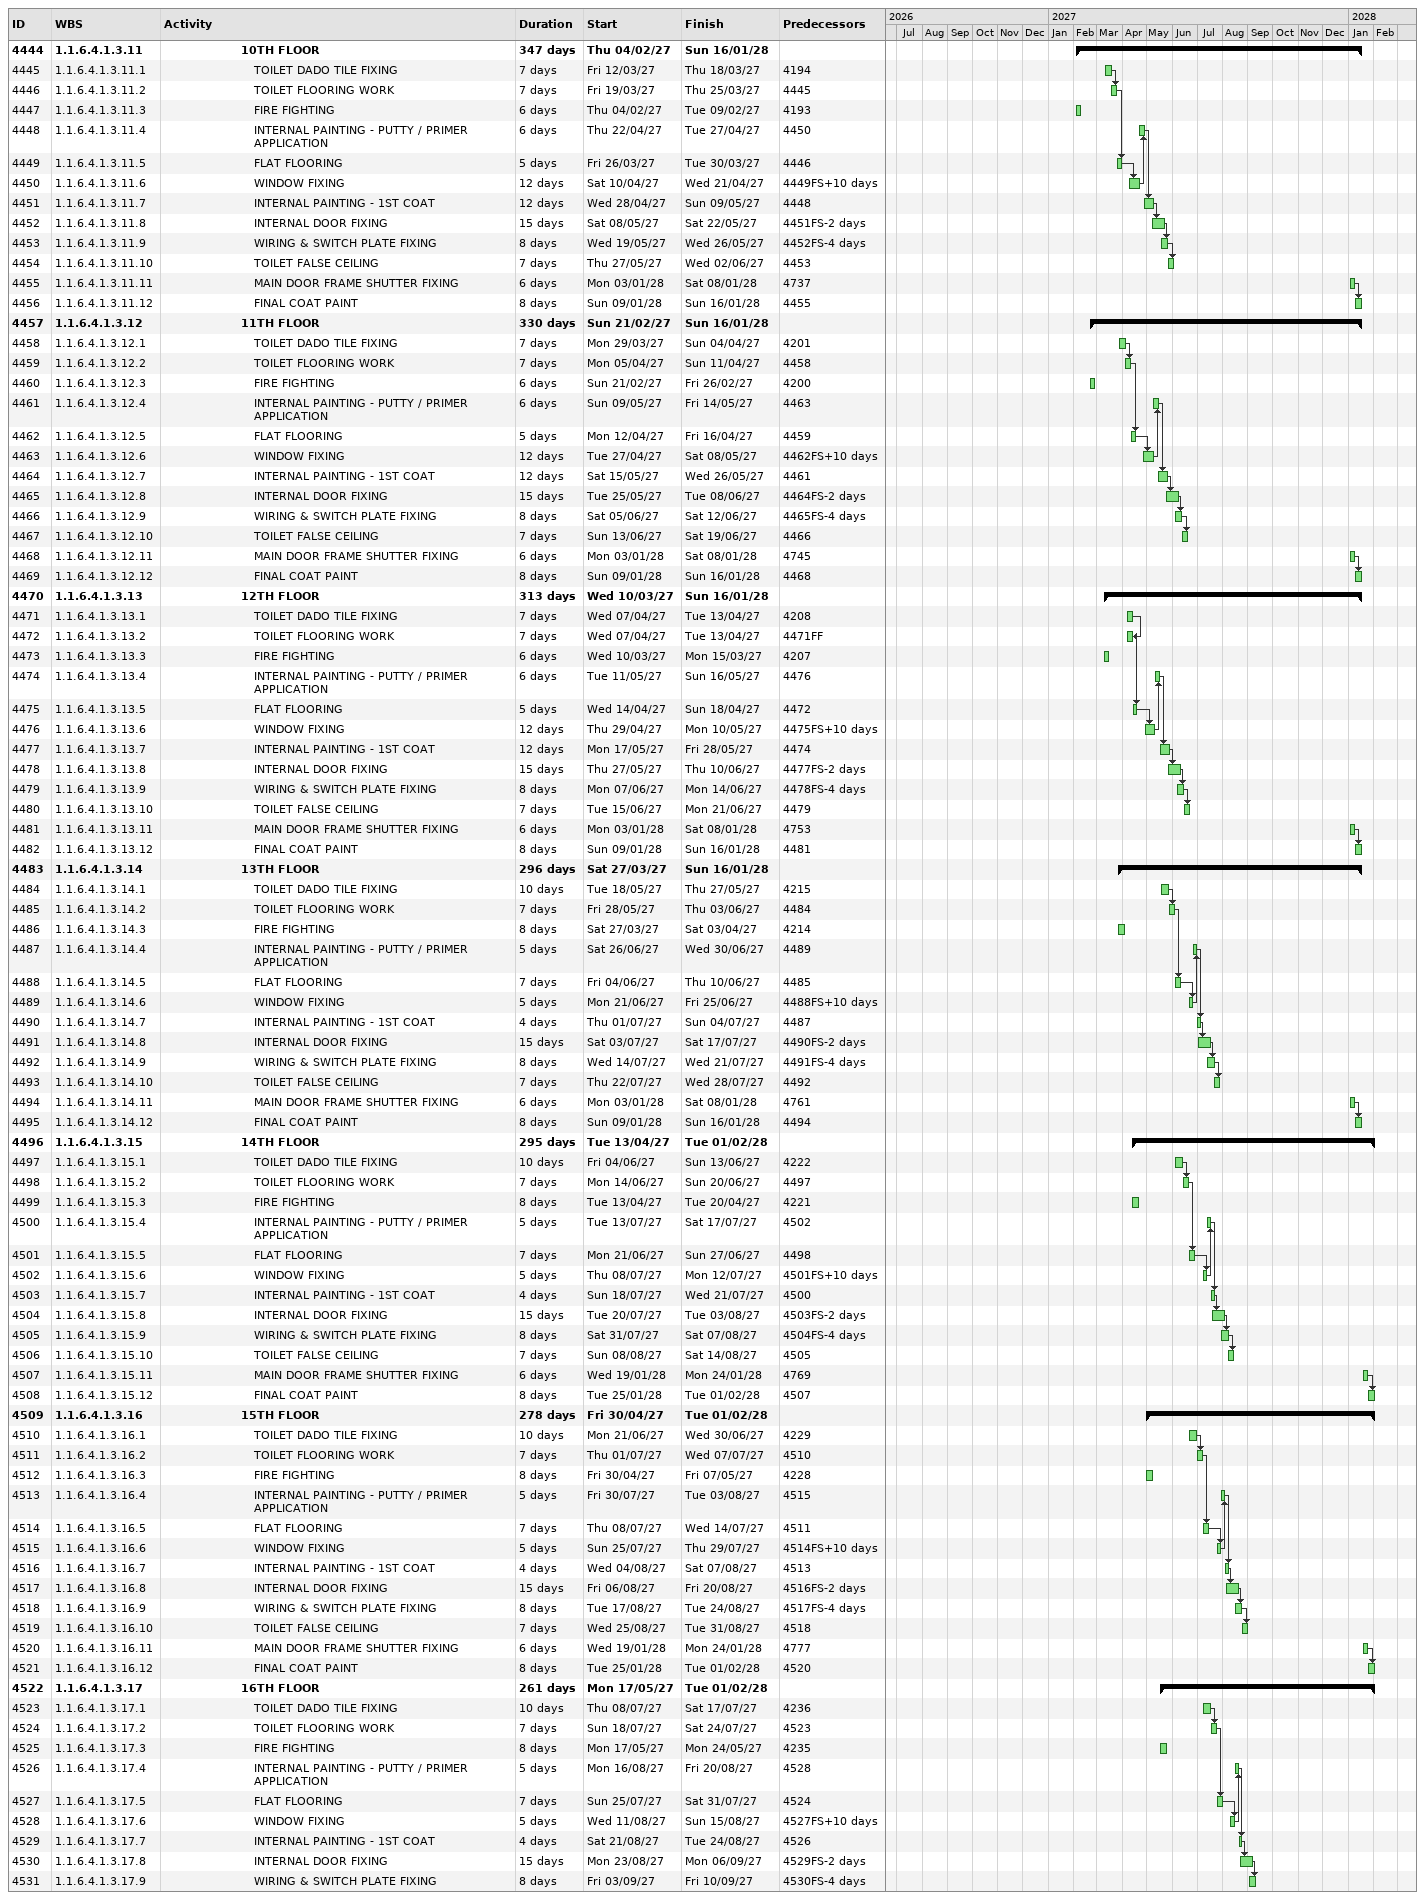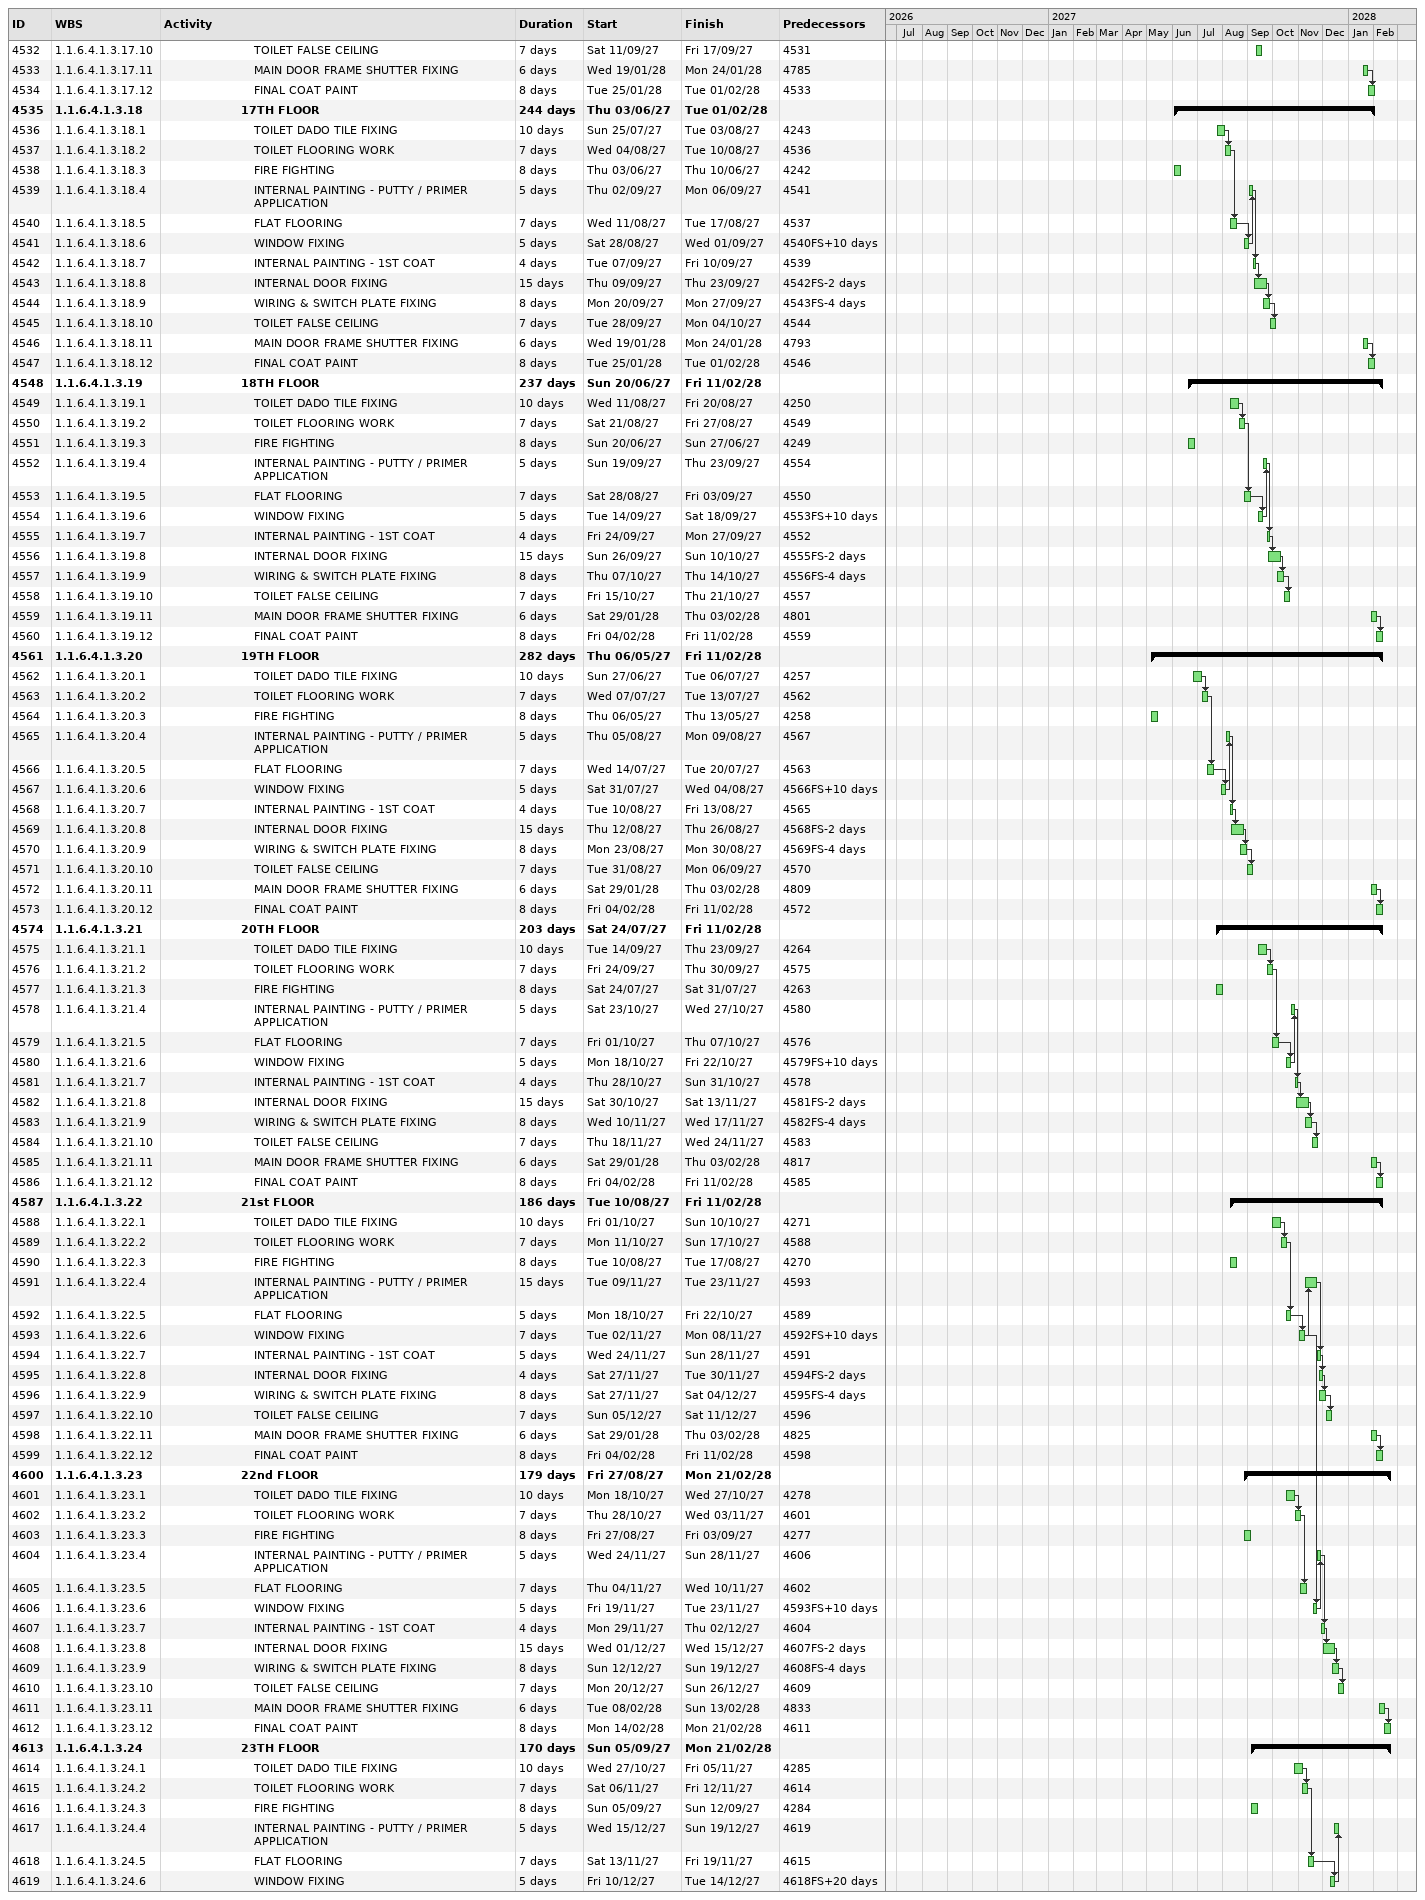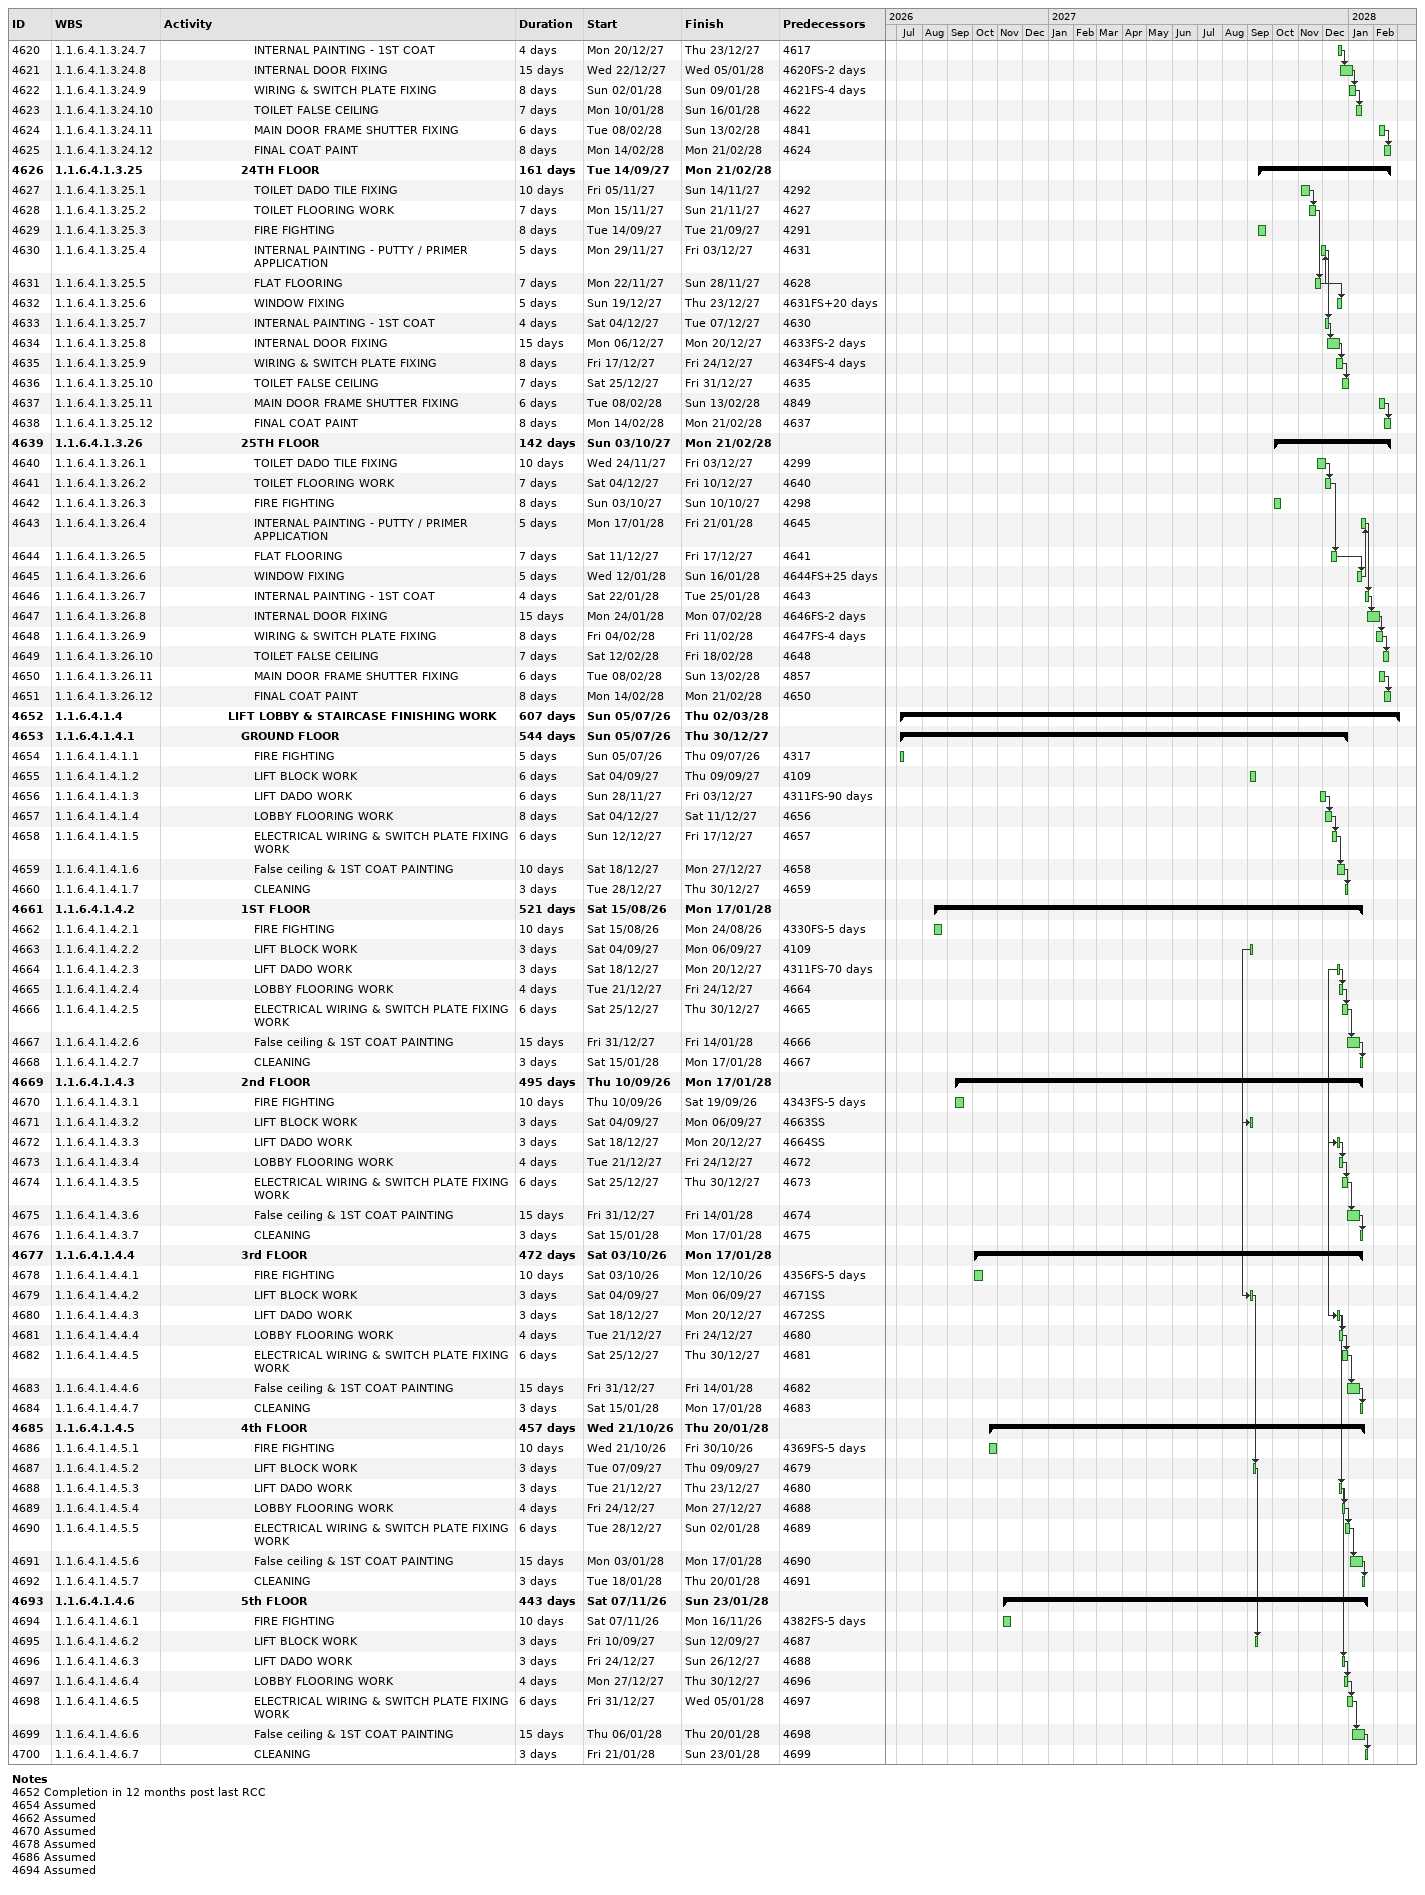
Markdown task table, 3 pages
| ID | WBS | Task | Duration | Start | Finish | Predecessors |
|---|---|---|---|---|---|---|
| 4444 | 1.1.6.4.1.3.11 | **10TH FLOOR** | 347d | 2027-02-04 | 2028-01-16 |  |
| 4445 | 1.1.6.4.1.3.11.1 | TOILET DADO TILE FIXING | 7d | 2027-03-12 | 2027-03-18 | 4194 |
| 4446 | 1.1.6.4.1.3.11.2 | TOILET FLOORING WORK | 7d | 2027-03-19 | 2027-03-25 | 4445 |
| 4447 | 1.1.6.4.1.3.11.3 | FIRE FIGHTING | 6d | 2027-02-04 | 2027-02-09 | 4193 |
| 4448 | 1.1.6.4.1.3.11.4 | INTERNAL PAINTING - PUTTY / PRIMER APPLICATION | 6d | 2027-04-22 | 2027-04-27 | 4450 |
| 4449 | 1.1.6.4.1.3.11.5 | FLAT FLOORING | 5d | 2027-03-26 | 2027-03-30 | 4446 |
| 4450 | 1.1.6.4.1.3.11.6 | WINDOW FIXING | 12d | 2027-04-10 | 2027-04-21 | 4449FS+10d |
| 4451 | 1.1.6.4.1.3.11.7 | INTERNAL PAINTING - 1ST COAT | 12d | 2027-04-28 | 2027-05-09 | 4448 |
| 4452 | 1.1.6.4.1.3.11.8 | INTERNAL DOOR FIXING | 15d | 2027-05-08 | 2027-05-22 | 4451FS-2d |
| 4453 | 1.1.6.4.1.3.11.9 | WIRING & SWITCH PLATE FIXING | 8d | 2027-05-19 | 2027-05-26 | 4452FS-4d |
| 4454 | 1.1.6.4.1.3.11.10 | TOILET FALSE CEILING | 7d | 2027-05-27 | 2027-06-02 | 4453 |
| 4455 | 1.1.6.4.1.3.11.11 | MAIN DOOR FRAME SHUTTER FIXING | 6d | 2028-01-03 | 2028-01-08 | 4737 |
| 4456 | 1.1.6.4.1.3.11.12 | FINAL COAT PAINT | 8d | 2028-01-09 | 2028-01-16 | 4455 |
| 4457 | 1.1.6.4.1.3.12 | **11TH FLOOR** | 330d | 2027-02-21 | 2028-01-16 |  |
| 4458 | 1.1.6.4.1.3.12.1 | TOILET DADO TILE FIXING | 7d | 2027-03-29 | 2027-04-04 | 4201 |
| 4459 | 1.1.6.4.1.3.12.2 | TOILET FLOORING WORK | 7d | 2027-04-05 | 2027-04-11 | 4458 |
| 4460 | 1.1.6.4.1.3.12.3 | FIRE FIGHTING | 6d | 2027-02-21 | 2027-02-26 | 4200 |
| 4461 | 1.1.6.4.1.3.12.4 | INTERNAL PAINTING - PUTTY / PRIMER APPLICATION | 6d | 2027-05-09 | 2027-05-14 | 4463 |
| 4462 | 1.1.6.4.1.3.12.5 | FLAT FLOORING | 5d | 2027-04-12 | 2027-04-16 | 4459 |
| 4463 | 1.1.6.4.1.3.12.6 | WINDOW FIXING | 12d | 2027-04-27 | 2027-05-08 | 4462FS+10d |
| 4464 | 1.1.6.4.1.3.12.7 | INTERNAL PAINTING - 1ST COAT | 12d | 2027-05-15 | 2027-05-26 | 4461 |
| 4465 | 1.1.6.4.1.3.12.8 | INTERNAL DOOR FIXING | 15d | 2027-05-25 | 2027-06-08 | 4464FS-2d |
| 4466 | 1.1.6.4.1.3.12.9 | WIRING & SWITCH PLATE FIXING | 8d | 2027-06-05 | 2027-06-12 | 4465FS-4d |
| 4467 | 1.1.6.4.1.3.12.10 | TOILET FALSE CEILING | 7d | 2027-06-13 | 2027-06-19 | 4466 |
| 4468 | 1.1.6.4.1.3.12.11 | MAIN DOOR FRAME SHUTTER FIXING | 6d | 2028-01-03 | 2028-01-08 | 4745 |
| 4469 | 1.1.6.4.1.3.12.12 | FINAL COAT PAINT | 8d | 2028-01-09 | 2028-01-16 | 4468 |
| 4470 | 1.1.6.4.1.3.13 | **12TH FLOOR** | 313d | 2027-03-10 | 2028-01-16 |  |
| 4471 | 1.1.6.4.1.3.13.1 | TOILET DADO TILE FIXING | 7d | 2027-04-07 | 2027-04-13 | 4208 |
| 4472 | 1.1.6.4.1.3.13.2 | TOILET FLOORING WORK | 7d | 2027-04-07 | 2027-04-13 | 4471FF |
| 4473 | 1.1.6.4.1.3.13.3 | FIRE FIGHTING | 6d | 2027-03-10 | 2027-03-15 | 4207 |
| 4474 | 1.1.6.4.1.3.13.4 | INTERNAL PAINTING - PUTTY / PRIMER APPLICATION | 6d | 2027-05-11 | 2027-05-16 | 4476 |
| 4475 | 1.1.6.4.1.3.13.5 | FLAT FLOORING | 5d | 2027-04-14 | 2027-04-18 | 4472 |
| 4476 | 1.1.6.4.1.3.13.6 | WINDOW FIXING | 12d | 2027-04-29 | 2027-05-10 | 4475FS+10d |
| 4477 | 1.1.6.4.1.3.13.7 | INTERNAL PAINTING - 1ST COAT | 12d | 2027-05-17 | 2027-05-28 | 4474 |
| 4478 | 1.1.6.4.1.3.13.8 | INTERNAL DOOR FIXING | 15d | 2027-05-27 | 2027-06-10 | 4477FS-2d |
| 4479 | 1.1.6.4.1.3.13.9 | WIRING & SWITCH PLATE FIXING | 8d | 2027-06-07 | 2027-06-14 | 4478FS-4d |
| 4480 | 1.1.6.4.1.3.13.10 | TOILET FALSE CEILING | 7d | 2027-06-15 | 2027-06-21 | 4479 |
| 4481 | 1.1.6.4.1.3.13.11 | MAIN DOOR FRAME SHUTTER FIXING | 6d | 2028-01-03 | 2028-01-08 | 4753 |
| 4482 | 1.1.6.4.1.3.13.12 | FINAL COAT PAINT | 8d | 2028-01-09 | 2028-01-16 | 4481 |
| 4483 | 1.1.6.4.1.3.14 | **13TH FLOOR** | 296d | 2027-03-27 | 2028-01-16 |  |
| 4484 | 1.1.6.4.1.3.14.1 | TOILET DADO TILE FIXING | 10d | 2027-05-18 | 2027-05-27 | 4215 |
| 4485 | 1.1.6.4.1.3.14.2 | TOILET FLOORING WORK | 7d | 2027-05-28 | 2027-06-03 | 4484 |
| 4486 | 1.1.6.4.1.3.14.3 | FIRE FIGHTING | 8d | 2027-03-27 | 2027-04-03 | 4214 |
| 4487 | 1.1.6.4.1.3.14.4 | INTERNAL PAINTING - PUTTY / PRIMER APPLICATION | 5d | 2027-06-26 | 2027-06-30 | 4489 |
| 4488 | 1.1.6.4.1.3.14.5 | FLAT FLOORING | 7d | 2027-06-04 | 2027-06-10 | 4485 |
| 4489 | 1.1.6.4.1.3.14.6 | WINDOW FIXING | 5d | 2027-06-21 | 2027-06-25 | 4488FS+10d |
| 4490 | 1.1.6.4.1.3.14.7 | INTERNAL PAINTING - 1ST COAT | 4d | 2027-07-01 | 2027-07-04 | 4487 |
| 4491 | 1.1.6.4.1.3.14.8 | INTERNAL DOOR FIXING | 15d | 2027-07-03 | 2027-07-17 | 4490FS-2d |
| 4492 | 1.1.6.4.1.3.14.9 | WIRING & SWITCH PLATE FIXING | 8d | 2027-07-14 | 2027-07-21 | 4491FS-4d |
| 4493 | 1.1.6.4.1.3.14.10 | TOILET FALSE CEILING | 7d | 2027-07-22 | 2027-07-28 | 4492 |
| 4494 | 1.1.6.4.1.3.14.11 | MAIN DOOR FRAME SHUTTER FIXING | 6d | 2028-01-03 | 2028-01-08 | 4761 |
| 4495 | 1.1.6.4.1.3.14.12 | FINAL COAT PAINT | 8d | 2028-01-09 | 2028-01-16 | 4494 |
| 4496 | 1.1.6.4.1.3.15 | **14TH FLOOR** | 295d | 2027-04-13 | 2028-02-01 |  |
| 4497 | 1.1.6.4.1.3.15.1 | TOILET DADO TILE FIXING | 10d | 2027-06-04 | 2027-06-13 | 4222 |
| 4498 | 1.1.6.4.1.3.15.2 | TOILET FLOORING WORK | 7d | 2027-06-14 | 2027-06-20 | 4497 |
| 4499 | 1.1.6.4.1.3.15.3 | FIRE FIGHTING | 8d | 2027-04-13 | 2027-04-20 | 4221 |
| 4500 | 1.1.6.4.1.3.15.4 | INTERNAL PAINTING - PUTTY / PRIMER APPLICATION | 5d | 2027-07-13 | 2027-07-17 | 4502 |
| 4501 | 1.1.6.4.1.3.15.5 | FLAT FLOORING | 7d | 2027-06-21 | 2027-06-27 | 4498 |
| 4502 | 1.1.6.4.1.3.15.6 | WINDOW FIXING | 5d | 2027-07-08 | 2027-07-12 | 4501FS+10d |
| 4503 | 1.1.6.4.1.3.15.7 | INTERNAL PAINTING - 1ST COAT | 4d | 2027-07-18 | 2027-07-21 | 4500 |
| 4504 | 1.1.6.4.1.3.15.8 | INTERNAL DOOR FIXING | 15d | 2027-07-20 | 2027-08-03 | 4503FS-2d |
| 4505 | 1.1.6.4.1.3.15.9 | WIRING & SWITCH PLATE FIXING | 8d | 2027-07-31 | 2027-08-07 | 4504FS-4d |
| 4506 | 1.1.6.4.1.3.15.10 | TOILET FALSE CEILING | 7d | 2027-08-08 | 2027-08-14 | 4505 |
| 4507 | 1.1.6.4.1.3.15.11 | MAIN DOOR FRAME SHUTTER FIXING | 6d | 2028-01-19 | 2028-01-24 | 4769 |
| 4508 | 1.1.6.4.1.3.15.12 | FINAL COAT PAINT | 8d | 2028-01-25 | 2028-02-01 | 4507 |
| 4509 | 1.1.6.4.1.3.16 | **15TH FLOOR** | 278d | 2027-04-30 | 2028-02-01 |  |
| 4510 | 1.1.6.4.1.3.16.1 | TOILET DADO TILE FIXING | 10d | 2027-06-21 | 2027-06-30 | 4229 |
| 4511 | 1.1.6.4.1.3.16.2 | TOILET FLOORING WORK | 7d | 2027-07-01 | 2027-07-07 | 4510 |
| 4512 | 1.1.6.4.1.3.16.3 | FIRE FIGHTING | 8d | 2027-04-30 | 2027-05-07 | 4228 |
| 4513 | 1.1.6.4.1.3.16.4 | INTERNAL PAINTING - PUTTY / PRIMER APPLICATION | 5d | 2027-07-30 | 2027-08-03 | 4515 |
| 4514 | 1.1.6.4.1.3.16.5 | FLAT FLOORING | 7d | 2027-07-08 | 2027-07-14 | 4511 |
| 4515 | 1.1.6.4.1.3.16.6 | WINDOW FIXING | 5d | 2027-07-25 | 2027-07-29 | 4514FS+10d |
| 4516 | 1.1.6.4.1.3.16.7 | INTERNAL PAINTING - 1ST COAT | 4d | 2027-08-04 | 2027-08-07 | 4513 |
| 4517 | 1.1.6.4.1.3.16.8 | INTERNAL DOOR FIXING | 15d | 2027-08-06 | 2027-08-20 | 4516FS-2d |
| 4518 | 1.1.6.4.1.3.16.9 | WIRING & SWITCH PLATE FIXING | 8d | 2027-08-17 | 2027-08-24 | 4517FS-4d |
| 4519 | 1.1.6.4.1.3.16.10 | TOILET FALSE CEILING | 7d | 2027-08-25 | 2027-08-31 | 4518 |
| 4520 | 1.1.6.4.1.3.16.11 | MAIN DOOR FRAME SHUTTER FIXING | 6d | 2028-01-19 | 2028-01-24 | 4777 |
| 4521 | 1.1.6.4.1.3.16.12 | FINAL COAT PAINT | 8d | 2028-01-25 | 2028-02-01 | 4520 |
| 4522 | 1.1.6.4.1.3.17 | **16TH FLOOR** | 261d | 2027-05-17 | 2028-02-01 |  |
| 4523 | 1.1.6.4.1.3.17.1 | TOILET DADO TILE FIXING | 10d | 2027-07-08 | 2027-07-17 | 4236 |
| 4524 | 1.1.6.4.1.3.17.2 | TOILET FLOORING WORK | 7d | 2027-07-18 | 2027-07-24 | 4523 |
| 4525 | 1.1.6.4.1.3.17.3 | FIRE FIGHTING | 8d | 2027-05-17 | 2027-05-24 | 4235 |
| 4526 | 1.1.6.4.1.3.17.4 | INTERNAL PAINTING - PUTTY / PRIMER APPLICATION | 5d | 2027-08-16 | 2027-08-20 | 4528 |
| 4527 | 1.1.6.4.1.3.17.5 | FLAT FLOORING | 7d | 2027-07-25 | 2027-07-31 | 4524 |
| 4528 | 1.1.6.4.1.3.17.6 | WINDOW FIXING | 5d | 2027-08-11 | 2027-08-15 | 4527FS+10d |
| 4529 | 1.1.6.4.1.3.17.7 | INTERNAL PAINTING - 1ST COAT | 4d | 2027-08-21 | 2027-08-24 | 4526 |
| 4530 | 1.1.6.4.1.3.17.8 | INTERNAL DOOR FIXING | 15d | 2027-08-23 | 2027-09-06 | 4529FS-2d |
| 4531 | 1.1.6.4.1.3.17.9 | WIRING & SWITCH PLATE FIXING | 8d | 2027-09-03 | 2027-09-10 | 4530FS-4d |
| 4532 | 1.1.6.4.1.3.17.10 | TOILET FALSE CEILING | 7d | 2027-09-11 | 2027-09-17 | 4531 |
| 4533 | 1.1.6.4.1.3.17.11 | MAIN DOOR FRAME SHUTTER FIXING | 6d | 2028-01-19 | 2028-01-24 | 4785 |
| 4534 | 1.1.6.4.1.3.17.12 | FINAL COAT PAINT | 8d | 2028-01-25 | 2028-02-01 | 4533 |
| 4535 | 1.1.6.4.1.3.18 | **17TH FLOOR** | 244d | 2027-06-03 | 2028-02-01 |  |
| 4536 | 1.1.6.4.1.3.18.1 | TOILET DADO TILE FIXING | 10d | 2027-07-25 | 2027-08-03 | 4243 |
| 4537 | 1.1.6.4.1.3.18.2 | TOILET FLOORING WORK | 7d | 2027-08-04 | 2027-08-10 | 4536 |
| 4538 | 1.1.6.4.1.3.18.3 | FIRE FIGHTING | 8d | 2027-06-03 | 2027-06-10 | 4242 |
| 4539 | 1.1.6.4.1.3.18.4 | INTERNAL PAINTING - PUTTY / PRIMER APPLICATION | 5d | 2027-09-02 | 2027-09-06 | 4541 |
| 4540 | 1.1.6.4.1.3.18.5 | FLAT FLOORING | 7d | 2027-08-11 | 2027-08-17 | 4537 |
| 4541 | 1.1.6.4.1.3.18.6 | WINDOW FIXING | 5d | 2027-08-28 | 2027-09-01 | 4540FS+10d |
| 4542 | 1.1.6.4.1.3.18.7 | INTERNAL PAINTING - 1ST COAT | 4d | 2027-09-07 | 2027-09-10 | 4539 |
| 4543 | 1.1.6.4.1.3.18.8 | INTERNAL DOOR FIXING | 15d | 2027-09-09 | 2027-09-23 | 4542FS-2d |
| 4544 | 1.1.6.4.1.3.18.9 | WIRING & SWITCH PLATE FIXING | 8d | 2027-09-20 | 2027-09-27 | 4543FS-4d |
| 4545 | 1.1.6.4.1.3.18.10 | TOILET FALSE CEILING | 7d | 2027-09-28 | 2027-10-04 | 4544 |
| 4546 | 1.1.6.4.1.3.18.11 | MAIN DOOR FRAME SHUTTER FIXING | 6d | 2028-01-19 | 2028-01-24 | 4793 |
| 4547 | 1.1.6.4.1.3.18.12 | FINAL COAT PAINT | 8d | 2028-01-25 | 2028-02-01 | 4546 |
| 4548 | 1.1.6.4.1.3.19 | **18TH FLOOR** | 237d | 2027-06-20 | 2028-02-11 |  |
| 4549 | 1.1.6.4.1.3.19.1 | TOILET DADO TILE FIXING | 10d | 2027-08-11 | 2027-08-20 | 4250 |
| 4550 | 1.1.6.4.1.3.19.2 | TOILET FLOORING WORK | 7d | 2027-08-21 | 2027-08-27 | 4549 |
| 4551 | 1.1.6.4.1.3.19.3 | FIRE FIGHTING | 8d | 2027-06-20 | 2027-06-27 | 4249 |
| 4552 | 1.1.6.4.1.3.19.4 | INTERNAL PAINTING - PUTTY / PRIMER APPLICATION | 5d | 2027-09-19 | 2027-09-23 | 4554 |
| 4553 | 1.1.6.4.1.3.19.5 | FLAT FLOORING | 7d | 2027-08-28 | 2027-09-03 | 4550 |
| 4554 | 1.1.6.4.1.3.19.6 | WINDOW FIXING | 5d | 2027-09-14 | 2027-09-18 | 4553FS+10d |
| 4555 | 1.1.6.4.1.3.19.7 | INTERNAL PAINTING - 1ST COAT | 4d | 2027-09-24 | 2027-09-27 | 4552 |
| 4556 | 1.1.6.4.1.3.19.8 | INTERNAL DOOR FIXING | 15d | 2027-09-26 | 2027-10-10 | 4555FS-2d |
| 4557 | 1.1.6.4.1.3.19.9 | WIRING & SWITCH PLATE FIXING | 8d | 2027-10-07 | 2027-10-14 | 4556FS-4d |
| 4558 | 1.1.6.4.1.3.19.10 | TOILET FALSE CEILING | 7d | 2027-10-15 | 2027-10-21 | 4557 |
| 4559 | 1.1.6.4.1.3.19.11 | MAIN DOOR FRAME SHUTTER FIXING | 6d | 2028-01-29 | 2028-02-03 | 4801 |
| 4560 | 1.1.6.4.1.3.19.12 | FINAL COAT PAINT | 8d | 2028-02-04 | 2028-02-11 | 4559 |
| 4561 | 1.1.6.4.1.3.20 | **19TH FLOOR** | 282d | 2027-05-06 | 2028-02-11 |  |
| 4562 | 1.1.6.4.1.3.20.1 | TOILET DADO TILE FIXING | 10d | 2027-06-27 | 2027-07-06 | 4257 |
| 4563 | 1.1.6.4.1.3.20.2 | TOILET FLOORING WORK | 7d | 2027-07-07 | 2027-07-13 | 4562 |
| 4564 | 1.1.6.4.1.3.20.3 | FIRE FIGHTING | 8d | 2027-05-06 | 2027-05-13 | 4258 |
| 4565 | 1.1.6.4.1.3.20.4 | INTERNAL PAINTING - PUTTY / PRIMER APPLICATION | 5d | 2027-08-05 | 2027-08-09 | 4567 |
| 4566 | 1.1.6.4.1.3.20.5 | FLAT FLOORING | 7d | 2027-07-14 | 2027-07-20 | 4563 |
| 4567 | 1.1.6.4.1.3.20.6 | WINDOW FIXING | 5d | 2027-07-31 | 2027-08-04 | 4566FS+10d |
| 4568 | 1.1.6.4.1.3.20.7 | INTERNAL PAINTING - 1ST COAT | 4d | 2027-08-10 | 2027-08-13 | 4565 |
| 4569 | 1.1.6.4.1.3.20.8 | INTERNAL DOOR FIXING | 15d | 2027-08-12 | 2027-08-26 | 4568FS-2d |
| 4570 | 1.1.6.4.1.3.20.9 | WIRING & SWITCH PLATE FIXING | 8d | 2027-08-23 | 2027-08-30 | 4569FS-4d |
| 4571 | 1.1.6.4.1.3.20.10 | TOILET FALSE CEILING | 7d | 2027-08-31 | 2027-09-06 | 4570 |
| 4572 | 1.1.6.4.1.3.20.11 | MAIN DOOR FRAME SHUTTER FIXING | 6d | 2028-01-29 | 2028-02-03 | 4809 |
| 4573 | 1.1.6.4.1.3.20.12 | FINAL COAT PAINT | 8d | 2028-02-04 | 2028-02-11 | 4572 |
| 4574 | 1.1.6.4.1.3.21 | **20TH FLOOR** | 203d | 2027-07-24 | 2028-02-11 |  |
| 4575 | 1.1.6.4.1.3.21.1 | TOILET DADO TILE FIXING | 10d | 2027-09-14 | 2027-09-23 | 4264 |
| 4576 | 1.1.6.4.1.3.21.2 | TOILET FLOORING WORK | 7d | 2027-09-24 | 2027-09-30 | 4575 |
| 4577 | 1.1.6.4.1.3.21.3 | FIRE FIGHTING | 8d | 2027-07-24 | 2027-07-31 | 4263 |
| 4578 | 1.1.6.4.1.3.21.4 | INTERNAL PAINTING - PUTTY / PRIMER APPLICATION | 5d | 2027-10-23 | 2027-10-27 | 4580 |
| 4579 | 1.1.6.4.1.3.21.5 | FLAT FLOORING | 7d | 2027-10-01 | 2027-10-07 | 4576 |
| 4580 | 1.1.6.4.1.3.21.6 | WINDOW FIXING | 5d | 2027-10-18 | 2027-10-22 | 4579FS+10d |
| 4581 | 1.1.6.4.1.3.21.7 | INTERNAL PAINTING - 1ST COAT | 4d | 2027-10-28 | 2027-10-31 | 4578 |
| 4582 | 1.1.6.4.1.3.21.8 | INTERNAL DOOR FIXING | 15d | 2027-10-30 | 2027-11-13 | 4581FS-2d |
| 4583 | 1.1.6.4.1.3.21.9 | WIRING & SWITCH PLATE FIXING | 8d | 2027-11-10 | 2027-11-17 | 4582FS-4d |
| 4584 | 1.1.6.4.1.3.21.10 | TOILET FALSE CEILING | 7d | 2027-11-18 | 2027-11-24 | 4583 |
| 4585 | 1.1.6.4.1.3.21.11 | MAIN DOOR FRAME SHUTTER FIXING | 6d | 2028-01-29 | 2028-02-03 | 4817 |
| 4586 | 1.1.6.4.1.3.21.12 | FINAL COAT PAINT | 8d | 2028-02-04 | 2028-02-11 | 4585 |
| 4587 | 1.1.6.4.1.3.22 | **21st FLOOR** | 186d | 2027-08-10 | 2028-02-11 |  |
| 4588 | 1.1.6.4.1.3.22.1 | TOILET DADO TILE FIXING | 10d | 2027-10-01 | 2027-10-10 | 4271 |
| 4589 | 1.1.6.4.1.3.22.2 | TOILET FLOORING WORK | 7d | 2027-10-11 | 2027-10-17 | 4588 |
| 4590 | 1.1.6.4.1.3.22.3 | FIRE FIGHTING | 8d | 2027-08-10 | 2027-08-17 | 4270 |
| 4591 | 1.1.6.4.1.3.22.4 | INTERNAL PAINTING - PUTTY / PRIMER APPLICATION | 15d | 2027-11-09 | 2027-11-23 | 4593 |
| 4592 | 1.1.6.4.1.3.22.5 | FLAT FLOORING | 5d | 2027-10-18 | 2027-10-22 | 4589 |
| 4593 | 1.1.6.4.1.3.22.6 | WINDOW FIXING | 7d | 2027-11-02 | 2027-11-08 | 4592FS+10d |
| 4594 | 1.1.6.4.1.3.22.7 | INTERNAL PAINTING - 1ST COAT | 5d | 2027-11-24 | 2027-11-28 | 4591 |
| 4595 | 1.1.6.4.1.3.22.8 | INTERNAL DOOR FIXING | 4d | 2027-11-27 | 2027-11-30 | 4594FS-2d |
| 4596 | 1.1.6.4.1.3.22.9 | WIRING & SWITCH PLATE FIXING | 8d | 2027-11-27 | 2027-12-04 | 4595FS-4d |
| 4597 | 1.1.6.4.1.3.22.10 | TOILET FALSE CEILING | 7d | 2027-12-05 | 2027-12-11 | 4596 |
| 4598 | 1.1.6.4.1.3.22.11 | MAIN DOOR FRAME SHUTTER FIXING | 6d | 2028-01-29 | 2028-02-03 | 4825 |
| 4599 | 1.1.6.4.1.3.22.12 | FINAL COAT PAINT | 8d | 2028-02-04 | 2028-02-11 | 4598 |
| 4600 | 1.1.6.4.1.3.23 | **22nd FLOOR** | 179d | 2027-08-27 | 2028-02-21 |  |
| 4601 | 1.1.6.4.1.3.23.1 | TOILET DADO TILE FIXING | 10d | 2027-10-18 | 2027-10-27 | 4278 |
| 4602 | 1.1.6.4.1.3.23.2 | TOILET FLOORING WORK | 7d | 2027-10-28 | 2027-11-03 | 4601 |
| 4603 | 1.1.6.4.1.3.23.3 | FIRE FIGHTING | 8d | 2027-08-27 | 2027-09-03 | 4277 |
| 4604 | 1.1.6.4.1.3.23.4 | INTERNAL PAINTING - PUTTY / PRIMER APPLICATION | 5d | 2027-11-24 | 2027-11-28 | 4606 |
| 4605 | 1.1.6.4.1.3.23.5 | FLAT FLOORING | 7d | 2027-11-04 | 2027-11-10 | 4602 |
| 4606 | 1.1.6.4.1.3.23.6 | WINDOW FIXING | 5d | 2027-11-19 | 2027-11-23 | 4593FS+10d |
| 4607 | 1.1.6.4.1.3.23.7 | INTERNAL PAINTING - 1ST COAT | 4d | 2027-11-29 | 2027-12-02 | 4604 |
| 4608 | 1.1.6.4.1.3.23.8 | INTERNAL DOOR FIXING | 15d | 2027-12-01 | 2027-12-15 | 4607FS-2d |
| 4609 | 1.1.6.4.1.3.23.9 | WIRING & SWITCH PLATE FIXING | 8d | 2027-12-12 | 2027-12-19 | 4608FS-4d |
| 4610 | 1.1.6.4.1.3.23.10 | TOILET FALSE CEILING | 7d | 2027-12-20 | 2027-12-26 | 4609 |
| 4611 | 1.1.6.4.1.3.23.11 | MAIN DOOR FRAME SHUTTER FIXING | 6d | 2028-02-08 | 2028-02-13 | 4833 |
| 4612 | 1.1.6.4.1.3.23.12 | FINAL COAT PAINT | 8d | 2028-02-14 | 2028-02-21 | 4611 |
| 4613 | 1.1.6.4.1.3.24 | **23TH FLOOR** | 170d | 2027-09-05 | 2028-02-21 |  |
| 4614 | 1.1.6.4.1.3.24.1 | TOILET DADO TILE FIXING | 10d | 2027-10-27 | 2027-11-05 | 4285 |
| 4615 | 1.1.6.4.1.3.24.2 | TOILET FLOORING WORK | 7d | 2027-11-06 | 2027-11-12 | 4614 |
| 4616 | 1.1.6.4.1.3.24.3 | FIRE FIGHTING | 8d | 2027-09-05 | 2027-09-12 | 4284 |
| 4617 | 1.1.6.4.1.3.24.4 | INTERNAL PAINTING - PUTTY / PRIMER APPLICATION | 5d | 2027-12-15 | 2027-12-19 | 4619 |
| 4618 | 1.1.6.4.1.3.24.5 | FLAT FLOORING | 7d | 2027-11-13 | 2027-11-19 | 4615 |
| 4619 | 1.1.6.4.1.3.24.6 | WINDOW FIXING | 5d | 2027-12-10 | 2027-12-14 | 4618FS+20d |
| 4620 | 1.1.6.4.1.3.24.7 | INTERNAL PAINTING - 1ST COAT | 4d | 2027-12-20 | 2027-12-23 | 4617 |
| 4621 | 1.1.6.4.1.3.24.8 | INTERNAL DOOR FIXING | 15d | 2027-12-22 | 2028-01-05 | 4620FS-2d |
| 4622 | 1.1.6.4.1.3.24.9 | WIRING & SWITCH PLATE FIXING | 8d | 2028-01-02 | 2028-01-09 | 4621FS-4d |
| 4623 | 1.1.6.4.1.3.24.10 | TOILET FALSE CEILING | 7d | 2028-01-10 | 2028-01-16 | 4622 |
| 4624 | 1.1.6.4.1.3.24.11 | MAIN DOOR FRAME SHUTTER FIXING | 6d | 2028-02-08 | 2028-02-13 | 4841 |
| 4625 | 1.1.6.4.1.3.24.12 | FINAL COAT PAINT | 8d | 2028-02-14 | 2028-02-21 | 4624 |
| 4626 | 1.1.6.4.1.3.25 | **24TH FLOOR** | 161d | 2027-09-14 | 2028-02-21 |  |
| 4627 | 1.1.6.4.1.3.25.1 | TOILET DADO TILE FIXING | 10d | 2027-11-05 | 2027-11-14 | 4292 |
| 4628 | 1.1.6.4.1.3.25.2 | TOILET FLOORING WORK | 7d | 2027-11-15 | 2027-11-21 | 4627 |
| 4629 | 1.1.6.4.1.3.25.3 | FIRE FIGHTING | 8d | 2027-09-14 | 2027-09-21 | 4291 |
| 4630 | 1.1.6.4.1.3.25.4 | INTERNAL PAINTING - PUTTY / PRIMER APPLICATION | 5d | 2027-11-29 | 2027-12-03 | 4631 |
| 4631 | 1.1.6.4.1.3.25.5 | FLAT FLOORING | 7d | 2027-11-22 | 2027-11-28 | 4628 |
| 4632 | 1.1.6.4.1.3.25.6 | WINDOW FIXING | 5d | 2027-12-19 | 2027-12-23 | 4631FS+20d |
| 4633 | 1.1.6.4.1.3.25.7 | INTERNAL PAINTING - 1ST COAT | 4d | 2027-12-04 | 2027-12-07 | 4630 |
| 4634 | 1.1.6.4.1.3.25.8 | INTERNAL DOOR FIXING | 15d | 2027-12-06 | 2027-12-20 | 4633FS-2d |
| 4635 | 1.1.6.4.1.3.25.9 | WIRING & SWITCH PLATE FIXING | 8d | 2027-12-17 | 2027-12-24 | 4634FS-4d |
| 4636 | 1.1.6.4.1.3.25.10 | TOILET FALSE CEILING | 7d | 2027-12-25 | 2027-12-31 | 4635 |
| 4637 | 1.1.6.4.1.3.25.11 | MAIN DOOR FRAME SHUTTER FIXING | 6d | 2028-02-08 | 2028-02-13 | 4849 |
| 4638 | 1.1.6.4.1.3.25.12 | FINAL COAT PAINT | 8d | 2028-02-14 | 2028-02-21 | 4637 |
| 4639 | 1.1.6.4.1.3.26 | **25TH FLOOR** | 142d | 2027-10-03 | 2028-02-21 |  |
| 4640 | 1.1.6.4.1.3.26.1 | TOILET DADO TILE FIXING | 10d | 2027-11-24 | 2027-12-03 | 4299 |
| 4641 | 1.1.6.4.1.3.26.2 | TOILET FLOORING WORK | 7d | 2027-12-04 | 2027-12-10 | 4640 |
| 4642 | 1.1.6.4.1.3.26.3 | FIRE FIGHTING | 8d | 2027-10-03 | 2027-10-10 | 4298 |
| 4643 | 1.1.6.4.1.3.26.4 | INTERNAL PAINTING - PUTTY / PRIMER APPLICATION | 5d | 2028-01-17 | 2028-01-21 | 4645 |
| 4644 | 1.1.6.4.1.3.26.5 | FLAT FLOORING | 7d | 2027-12-11 | 2027-12-17 | 4641 |
| 4645 | 1.1.6.4.1.3.26.6 | WINDOW FIXING | 5d | 2028-01-12 | 2028-01-16 | 4644FS+25d |
| 4646 | 1.1.6.4.1.3.26.7 | INTERNAL PAINTING - 1ST COAT | 4d | 2028-01-22 | 2028-01-25 | 4643 |
| 4647 | 1.1.6.4.1.3.26.8 | INTERNAL DOOR FIXING | 15d | 2028-01-24 | 2028-02-07 | 4646FS-2d |
| 4648 | 1.1.6.4.1.3.26.9 | WIRING & SWITCH PLATE FIXING | 8d | 2028-02-04 | 2028-02-11 | 4647FS-4d |
| 4649 | 1.1.6.4.1.3.26.10 | TOILET FALSE CEILING | 7d | 2028-02-12 | 2028-02-18 | 4648 |
| 4650 | 1.1.6.4.1.3.26.11 | MAIN DOOR FRAME SHUTTER FIXING | 6d | 2028-02-08 | 2028-02-13 | 4857 |
| 4651 | 1.1.6.4.1.3.26.12 | FINAL COAT PAINT | 8d | 2028-02-14 | 2028-02-21 | 4650 |
| 4652 | 1.1.6.4.1.4 | **LIFT LOBBY & STAIRCASE FINISHING WORK** | 607d | 2026-07-05 | 2028-03-02 |  |
| 4653 | 1.1.6.4.1.4.1 | **GROUND FLOOR** | 544d | 2026-07-05 | 2027-12-30 |  |
| 4654 | 1.1.6.4.1.4.1.1 | FIRE FIGHTING | 5d | 2026-07-05 | 2026-07-09 | 4317 |
| 4655 | 1.1.6.4.1.4.1.2 | LIFT BLOCK WORK | 6d | 2027-09-04 | 2027-09-09 | 4109 |
| 4656 | 1.1.6.4.1.4.1.3 | LIFT DADO WORK | 6d | 2027-11-28 | 2027-12-03 | 4311FS-90d |
| 4657 | 1.1.6.4.1.4.1.4 | LOBBY FLOORING WORK | 8d | 2027-12-04 | 2027-12-11 | 4656 |
| 4658 | 1.1.6.4.1.4.1.5 | ELECTRICAL WIRING & SWITCH PLATE FIXING WORK | 6d | 2027-12-12 | 2027-12-17 | 4657 |
| 4659 | 1.1.6.4.1.4.1.6 | False ceiling & 1ST COAT PAINTING | 10d | 2027-12-18 | 2027-12-27 | 4658 |
| 4660 | 1.1.6.4.1.4.1.7 | CLEANING | 3d | 2027-12-28 | 2027-12-30 | 4659 |
| 4661 | 1.1.6.4.1.4.2 | **1ST FLOOR** | 521d | 2026-08-15 | 2028-01-17 |  |
| 4662 | 1.1.6.4.1.4.2.1 | FIRE FIGHTING | 10d | 2026-08-15 | 2026-08-24 | 4330FS-5d |
| 4663 | 1.1.6.4.1.4.2.2 | LIFT BLOCK WORK | 3d | 2027-09-04 | 2027-09-06 | 4109 |
| 4664 | 1.1.6.4.1.4.2.3 | LIFT DADO WORK | 3d | 2027-12-18 | 2027-12-20 | 4311FS-70d |
| 4665 | 1.1.6.4.1.4.2.4 | LOBBY FLOORING WORK | 4d | 2027-12-21 | 2027-12-24 | 4664 |
| 4666 | 1.1.6.4.1.4.2.5 | ELECTRICAL WIRING & SWITCH PLATE FIXING WORK | 6d | 2027-12-25 | 2027-12-30 | 4665 |
| 4667 | 1.1.6.4.1.4.2.6 | False ceiling & 1ST COAT PAINTING | 15d | 2027-12-31 | 2028-01-14 | 4666 |
| 4668 | 1.1.6.4.1.4.2.7 | CLEANING | 3d | 2028-01-15 | 2028-01-17 | 4667 |
| 4669 | 1.1.6.4.1.4.3 | **2nd FLOOR** | 495d | 2026-09-10 | 2028-01-17 |  |
| 4670 | 1.1.6.4.1.4.3.1 | FIRE FIGHTING | 10d | 2026-09-10 | 2026-09-19 | 4343FS-5d |
| 4671 | 1.1.6.4.1.4.3.2 | LIFT BLOCK WORK | 3d | 2027-09-04 | 2027-09-06 | 4663SS |
| 4672 | 1.1.6.4.1.4.3.3 | LIFT DADO WORK | 3d | 2027-12-18 | 2027-12-20 | 4664SS |
| 4673 | 1.1.6.4.1.4.3.4 | LOBBY FLOORING WORK | 4d | 2027-12-21 | 2027-12-24 | 4672 |
| 4674 | 1.1.6.4.1.4.3.5 | ELECTRICAL WIRING & SWITCH PLATE FIXING WORK | 6d | 2027-12-25 | 2027-12-30 | 4673 |
| 4675 | 1.1.6.4.1.4.3.6 | False ceiling & 1ST COAT PAINTING | 15d | 2027-12-31 | 2028-01-14 | 4674 |
| 4676 | 1.1.6.4.1.4.3.7 | CLEANING | 3d | 2028-01-15 | 2028-01-17 | 4675 |
| 4677 | 1.1.6.4.1.4.4 | **3rd FLOOR** | 472d | 2026-10-03 | 2028-01-17 |  |
| 4678 | 1.1.6.4.1.4.4.1 | FIRE FIGHTING | 10d | 2026-10-03 | 2026-10-12 | 4356FS-5d |
| 4679 | 1.1.6.4.1.4.4.2 | LIFT BLOCK WORK | 3d | 2027-09-04 | 2027-09-06 | 4671SS |
| 4680 | 1.1.6.4.1.4.4.3 | LIFT DADO WORK | 3d | 2027-12-18 | 2027-12-20 | 4672SS |
| 4681 | 1.1.6.4.1.4.4.4 | LOBBY FLOORING WORK | 4d | 2027-12-21 | 2027-12-24 | 4680 |
| 4682 | 1.1.6.4.1.4.4.5 | ELECTRICAL WIRING & SWITCH PLATE FIXING WORK | 6d | 2027-12-25 | 2027-12-30 | 4681 |
| 4683 | 1.1.6.4.1.4.4.6 | False ceiling & 1ST COAT PAINTING | 15d | 2027-12-31 | 2028-01-14 | 4682 |
| 4684 | 1.1.6.4.1.4.4.7 | CLEANING | 3d | 2028-01-15 | 2028-01-17 | 4683 |
| 4685 | 1.1.6.4.1.4.5 | **4th FLOOR** | 457d | 2026-10-21 | 2028-01-20 |  |
| 4686 | 1.1.6.4.1.4.5.1 | FIRE FIGHTING | 10d | 2026-10-21 | 2026-10-30 | 4369FS-5d |
| 4687 | 1.1.6.4.1.4.5.2 | LIFT BLOCK WORK | 3d | 2027-09-07 | 2027-09-09 | 4679 |
| 4688 | 1.1.6.4.1.4.5.3 | LIFT DADO WORK | 3d | 2027-12-21 | 2027-12-23 | 4680 |
| 4689 | 1.1.6.4.1.4.5.4 | LOBBY FLOORING WORK | 4d | 2027-12-24 | 2027-12-27 | 4688 |
| 4690 | 1.1.6.4.1.4.5.5 | ELECTRICAL WIRING & SWITCH PLATE FIXING WORK | 6d | 2027-12-28 | 2028-01-02 | 4689 |
| 4691 | 1.1.6.4.1.4.5.6 | False ceiling & 1ST COAT PAINTING | 15d | 2028-01-03 | 2028-01-17 | 4690 |
| 4692 | 1.1.6.4.1.4.5.7 | CLEANING | 3d | 2028-01-18 | 2028-01-20 | 4691 |
| 4693 | 1.1.6.4.1.4.6 | **5th FLOOR** | 443d | 2026-11-07 | 2028-01-23 |  |
| 4694 | 1.1.6.4.1.4.6.1 | FIRE FIGHTING | 10d | 2026-11-07 | 2026-11-16 | 4382FS-5d |
| 4695 | 1.1.6.4.1.4.6.2 | LIFT BLOCK WORK | 3d | 2027-09-10 | 2027-09-12 | 4687 |
| 4696 | 1.1.6.4.1.4.6.3 | LIFT DADO WORK | 3d | 2027-12-24 | 2027-12-26 | 4688 |
| 4697 | 1.1.6.4.1.4.6.4 | LOBBY FLOORING WORK | 4d | 2027-12-27 | 2027-12-30 | 4696 |
| 4698 | 1.1.6.4.1.4.6.5 | ELECTRICAL WIRING & SWITCH PLATE FIXING WORK | 6d | 2027-12-31 | 2028-01-05 | 4697 |
| 4699 | 1.1.6.4.1.4.6.6 | False ceiling & 1ST COAT PAINTING | 15d | 2028-01-06 | 2028-01-20 | 4698 |
| 4700 | 1.1.6.4.1.4.6.7 | CLEANING | 3d | 2028-01-21 | 2028-01-23 | 4699 |

Notes
- 4652: Completion in 12 months post last RCC
- 4654: Assumed
- 4662: Assumed
- 4670: Assumed
- 4678: Assumed
- 4686: Assumed
- 4694: Assumed
